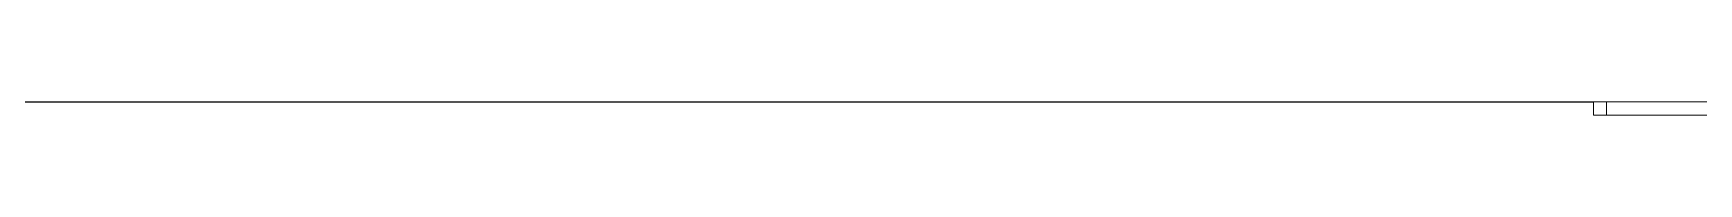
# Model space of a CAD drawing. Header units: inches. Extents: x -3598 to -1628, y -3458 to -206.
# Drawn here: x -2983.9 to -2728.2, y -3248.6 to -3246.6 of the extents above; entities that cross this region are included whole.
import ezdxf

# ---------------------------------------------------------------- set-up
doc = ezdxf.new("R2010")
doc.units = ezdxf.units.IN
doc.header["$MEASUREMENT"] = 0
doc.layers.add('A-FLOR', color=192, linetype='Continuous', lineweight=13)
doc.layers.add('A-GLAZ-CWMG', color=51, linetype='Continuous', lineweight=13)

# ---------------------------------------------------------------- blocks, each defined once
blk = doc.blocks.new('15830016-STRUCT_MARTINEZ-MOORE_CENTRAL_v2018_rvt-1-MEZZANINE - CAD')
at = {"layer": 'A-FLOR', "color": 253, "lineweight": 25}
blk.add_line((-3017.27, -3246.64), (-2744.4, -3246.64), dxfattribs=at)
blk = doc.blocks.new('Rectangular Mullion - 1_ H Guardrail Cap _mesh_-385328-MEZZANINE - CAD')
at = {"layer": 'A-GLAZ-CWMG', "lineweight": 9}
for p, q in [((-2214.4, -3064.64), (-2212.4, -3064.64)), ((-2214.4, -3110.64), (-2214.4, -3064.64)), ((-2212.4, -3064.64), (-2212.4, -3110.64)), ((-2212.4, -3110.64), (-2214.4, -3110.64))]:
    blk.add_line(p, q, dxfattribs=at)
blk = doc.blocks.new('Rectangular Mullion - Tube 2x2-385573-MEZZANINE - CAD')
at = {"layer": 'A-GLAZ-CWMG', "lineweight": 9}
for p, q in [((-2, -2), (-2, 0)), ((-2, 0), (0, 0)), ((0, -2), (-2, -2)), ((0, 0), (0, -2))]:
    blk.add_line(p, q, dxfattribs=at)

msp = doc.modelspace()

# ---------------------------------------------------------------- linework, layer by layer
at = {"layer": 'A-FLOR', "lineweight": 20}
msp.add_line((-3017.4, -3246.64), (-2744.4, -3246.64), dxfattribs=at)

# ---------------------------------------------------------------- block references
at = {"lineweight": 5}
msp.add_blockref('15830016-STRUCT_MARTINEZ-MOORE_CENTRAL_v2018_rvt-1-MEZZANINE - CAD', (0, 0), dxfattribs=at)
at = {"layer": 'A-GLAZ-CWMG', "lineweight": 9, "extrusion": (0, 0, -1)}
msp.add_blockref('Rectangular Mullion - Tube 2x2-385573-MEZZANINE - CAD', (2744.4, -3246.64), dxfattribs=at)
at = {"layer": 'A-GLAZ-CWMG', "lineweight": 9, "rotation": 269.9999999999992}
msp.add_blockref('Rectangular Mullion - 1_ H Guardrail Cap _mesh_-385328-MEZZANINE - CAD', (368.25, -5461.04), dxfattribs=at)

doc.saveas('drawing.dxf')
